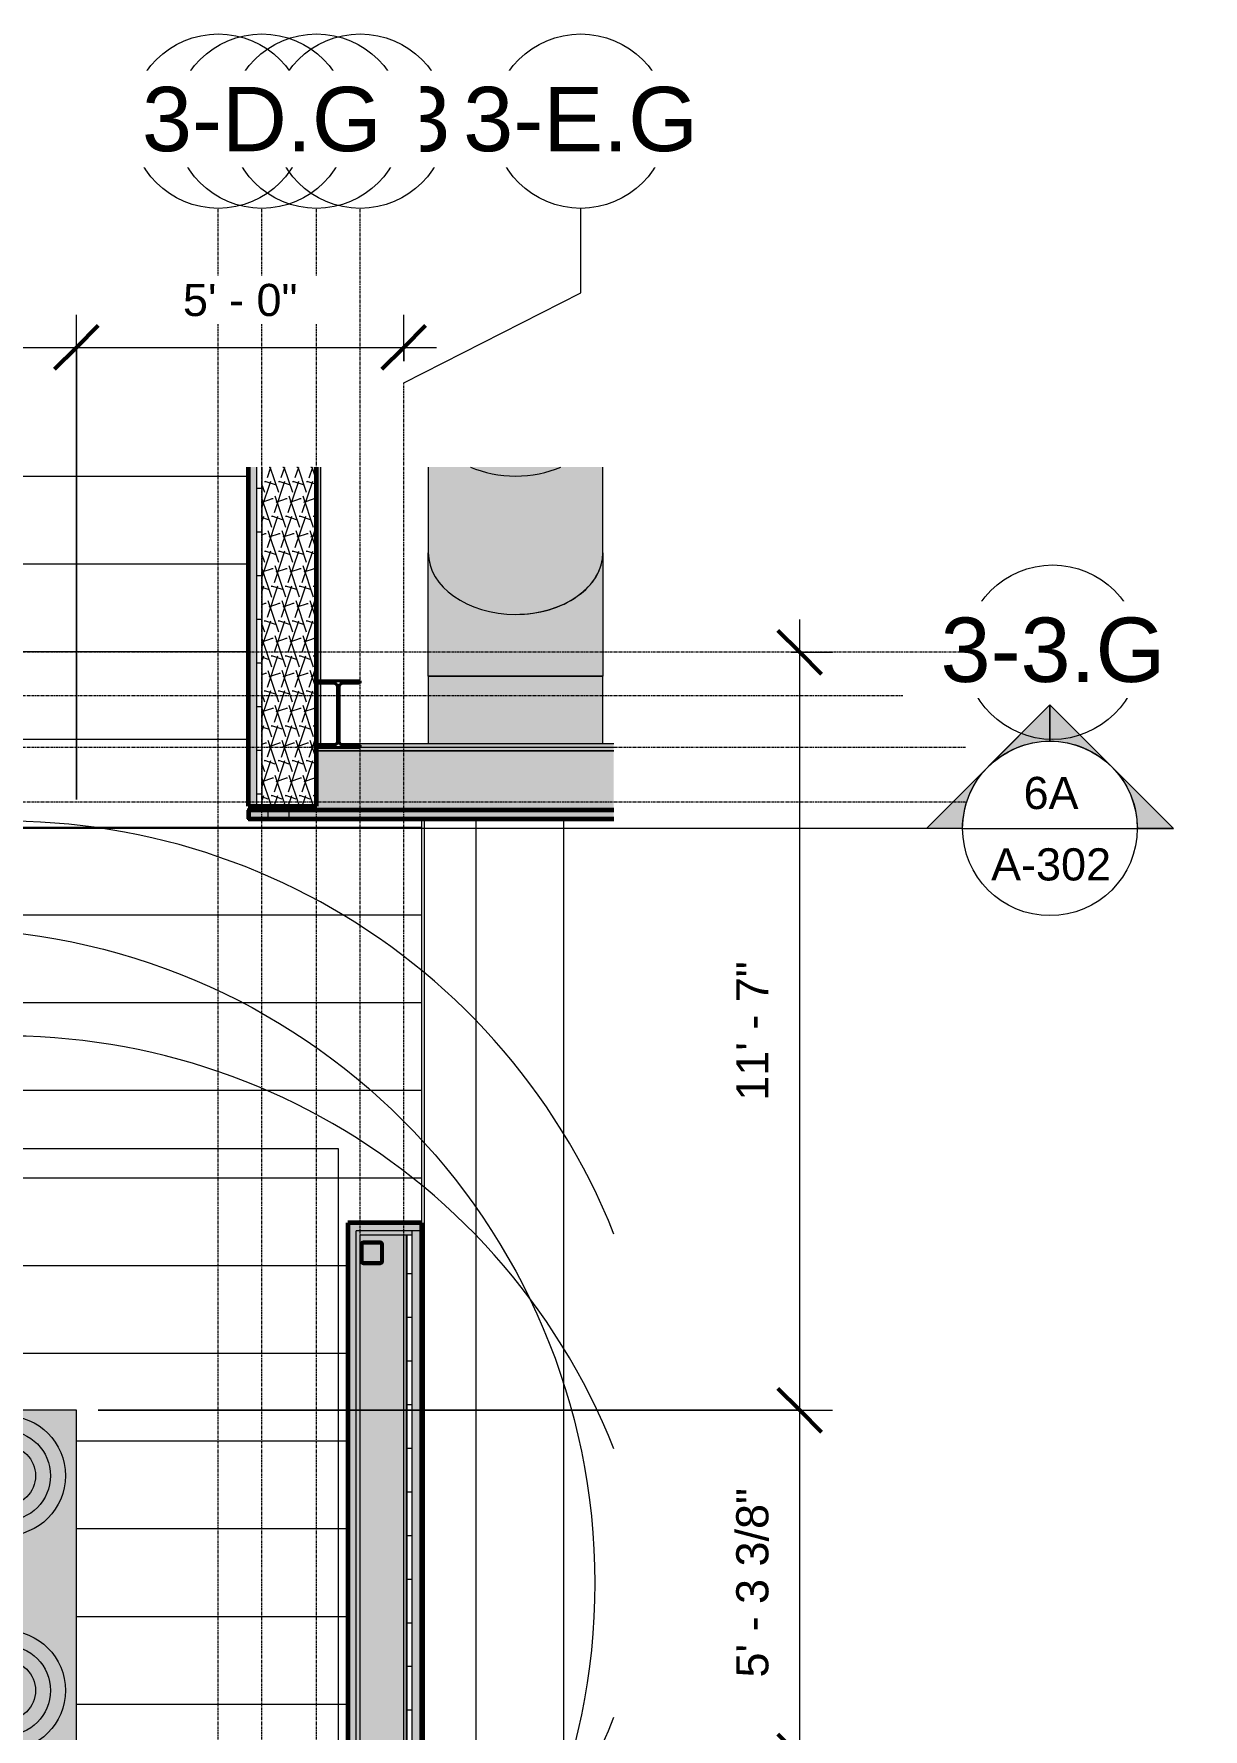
# Model space of a CAD drawing. Header units: inches. Extents: x 21290 to 29226, y -23522 to -20467.
# Drawn here: x 29011 to 29225.3, y -22539.5 to -22228.7 of the extents above; entities that cross this region are included whole.
import ezdxf

# ---------------------------------------------------------------- set-up
doc = ezdxf.new("R2010")
doc.units = ezdxf.units.IN
doc.header["$MEASUREMENT"] = 0
doc.linetypes.add('Grid Line 1_2_', pattern=[0.875, 0.5, -0.125, 0.125, -0.125])
for name, color, linetype, lineweight in [('A-ANNO-DIMS', 211, 'Continuous', 9), ('A-ANNO-DIMS-64', 211, 'Continuous', 9), ('A-GLAZ-CWMG', 51, 'Continuous', 9), ('A-ROOF', 132, 'Continuous', 9), ('A-ROOF-PATT', 132, 'Continuous', 9), ('A-WALL', 113, 'Continuous', 9), ('A-WALL-PATT', 111, 'Continuous', 25), ('G-ANNO-SYMB', 111, 'Continuous', 9), ('I-WALL', 2, 'Continuous', 9), ('M-EQPM', 50, 'Continuous', 9), ('M-HVAC-DUCT', 70, 'Continuous', 9), ('S-BEAM', 12, 'Continuous', 9), ('S-COLS', 52, 'Continuous', 9), ('S-GRID', 1, 'Continuous', 9), ('S-GRID-IDEN', 1, 'Continuous', 9)]:
    doc.layers.add(name, color=color, linetype=linetype, lineweight=lineweight)
doc.styles.add('Arial_2', font='arial.ttf', dxfattribs={"height": 11.802395})
doc.styles.add('Arial_3', font='arial.ttf', dxfattribs={"height": 5.901198})
doc.dimstyles.new('Linear_-_3_32__Arial', dxfattribs={"dimscale": 12, "dimtxt": 6, "dimasz": 0.666667, "dimexe": 0.5, "dimexo": 0.333333, "dimgap": 0.333333, "dimtad": 1, "dimdec": 4, "dimrnd": 0.0625, "dimzin": 1, "dimdsep": 46, "dimlunit": 4, "dimtxsty": 'Arial_3', "dimblk1": 'OBLIQUE', "dimblk2": 'OBLIQUE', "dimsah": 1, "dimcen": 0.09, "dimdle": 0.5, "dimazin": 0, "dimtfac": 1, "dimtdec": 4, "dimtix": 1, "dimtmove": 0, "dimatfit": 3, "dimfxl": 1, "dimtvp": 1, "dimtfill": 1, "dimfrac": 2, "dimtolj": 1, "dimtzin": 0, "dimarcsym": 2})
pattern_1 = [(0, (6309.099, -180.953), (0, 16.082), [])]
pattern_2 = [(45, (6271.426, 0), (-6.3356768, 6.3356768), []), (45, (6271.426, 9.6), (-6.3356768, 6.3356768), [])]
pattern_3 = [(161.57, (6271.746, 0.32), (-2.560496185, -0.000537386), [0, -18.214, 2.022, 0]), (18.43, (6271.106, 0.32), (-2.560496185, 0.000537386), [0, -18.214, 2.022, 0]), (108.43, (6271.746, 0.32), (1.27922091, -6.400876726), [6.07, -14.166]), (71.57, (6271.106, 0.32), (1.27922091, 6.400876726), [6.07, -14.166])]
pattern_4 = [(0, (6271.426, 0), (0, 8), []), (90, (6271.426, 0), (-8, 5e-16), [])]

# ---------------------------------------------------------------- blocks, each defined once
blk = doc.blocks.new('Rectangular Mullion - Profile_Polycarbonate_Lower-1125103-Roof Low - Callout 7')
at = {"layer": 'A-GLAZ-CWMG'}
for points in [[(22782.51, -22371.03), (22786.39, -22371.03), (22786.39, -22370.68), (22782.51, -22370.68), (22782.51, -22370.97)], [(22786.39, -22371.03), (22786.39, -22371.03), (22782.51, -22371.03)], [(22784.09, -22372.61), (22786.39, -22372.61), (22786.39, -22371.03), (22782.51, -22371.03), (22782.51, -22372.61)], [(22782.51, -22372.68), (22786.39, -22372.68), (22786.39, -22372.61), (22782.51, -22372.61)], [(22788.41, -22372.8), (22786.39, -22372.8), (22786.39, -22372.68), (22782.51, -22372.68), (22782.51, -22372.8), (22786.39, -22372.8)]]:
    blk.add_hatch(color=256, dxfattribs=at).paths.add_polyline_path(points, flags=0)
for p, q in [((22782.51, -22370.68), (22786.39, -22370.68)), ((22782.51, -22372.61), (22782.51, -22371.03)), ((22782.51, -22371.03), (22786.39, -22371.03)), ((22782.51, -22372.68), (22782.51, -22372.61)), ((22782.51, -22372.8), (22782.51, -22372.68)), ((22782.51, -22372.68), (22786.39, -22372.68)), ((22782.51, -22372.8), (22786.39, -22372.8))]:
    blk.add_line(p, q, dxfattribs=at)
blk = doc.blocks.new('Rectangular Mullion - Profile_Polycarbonate_Upper and left-1189832-Roof Low - Callout 7')
at = {"layer": 'A-GLAZ-CWMG'}
blk.add_hatch(color=256, dxfattribs=at).paths.add_polyline_path([(0, -0.98), (-2.83, -0.98), (-2.83, -0.86), (-2.77, -0.86), (-2.77, -0.92), (-0.06, -0.92), (-0.06, 1.08), (-3.56, 1.08), (-3.56, 0.85), (-3.37, 0.85), (-3.37, 0.79), (-3.62, 0.79), (-3.62, 1.14), (0, 1.14)], flags=0)
at = {"layer": 'A-GLAZ-CWMG', "lineweight": 30}
for p, q in [((-3.62, 1.14), (0, 1.14)), ((-3.62, 0.79), (-3.62, 1.14)), ((-3.37, 0.79), (-3.62, 0.79)), ((-0.06, 1.08), (-3.56, 1.08)), ((-3.56, 1.08), (-3.56, 0.85)), ((-3.56, 0.85), (-3.37, 0.85)), ((-3.37, 0.85), (-3.37, 0.79)), ((-0.06, -0.92), (-0.06, 1.08)), ((0, 1.14), (0, -0.98)), ((-2.83, -0.98), (-2.83, -0.86)), ((-2.83, -0.86), (-2.77, -0.86)), ((0, -0.98), (-2.83, -0.98)), ((-2.77, -0.86), (-2.77, -0.92)), ((-2.77, -0.92), (-0.06, -0.92))]:
    blk.add_line(p, q, dxfattribs=at)
blk = doc.blocks.new('Carrier_48TC_Standard_Efficiency_Gas_Heat_Electric_Cooling_Packaged_Rooftop_Unit_3_to_15_nominal_tons - 15 ton 48TC__16-873539-Roof Low - Callout 7')
at = {"layer": 'M-EQPM'}
for points in [[(-57.94, 31.69), (-57.94, -31.69), (57.94, -31.69), (57.94, 31.69), (-41.48, 31.69)], [(57.94, 27.31), (57.94, 15.44), (58.06, 15.44), (58.06, 27.31)], [(57.94, 10.32), (57.94, 9.31), (58.06, 9.31), (58.06, 10.32)], [(57.94, 6.69), (57.94, -25.06), (58.06, -25.06), (58.06, 6.69)]]:
    blk.add_hatch(color=256, dxfattribs=at).paths.add_polyline_path(points, flags=0)
for p, q in [((-105.94, -79.69), (-105.94, 67.69)), ((-105.94, 67.69), (93.94, 67.69)), ((93.94, 67.69), (93.94, -79.69)), ((57.94, 31.69), (-57.94, 31.69)), ((-57.94, 31.69), (-57.94, -31.69)), ((57.94, -31.69), (57.94, 31.69)), ((58.06, 27.31), (57.94, 27.31)), ((58.06, 27.31), (58.06, 15.44)), ((57.94, 15.44), (58.06, 15.44)), ((58.06, 10.34), (57.94, 10.34)), ((58.06, 10.32), (58.06, 10.34)), ((58.06, 10.34), (58.06, 9.29)), ((57.94, 9.29), (58.06, 9.29)), ((58.06, 6.69), (57.94, 6.69)), ((58.06, 9.29), (58.06, 9.31)), ((58.06, 6.69), (58.06, -25.06)), ((57.94, -25.06), (58.06, -25.06)), ((-57.94, -31.69), (57.94, -31.69)), ((93.94, -79.69), (-105.94, -79.69))]:
    blk.add_line(p, q, dxfattribs=at)
for centre, radius in [((-32.94, 0), 120), ((-32.94, 0), 120), ((-44.94, 19.69), 11), ((-44.94, 19.69), 8.25), ((-44.94, 19.69), 5.5), ((-44.94, 19.69), 2.75), ((-32.94, 0), 11), ((-32.94, 0), 8.25), ((-32.94, 0), 5.5), ((-32.94, 0), 2.75), ((-44.94, -19.69), 11), ((-44.94, -19.69), 8.25), ((-44.94, -19.69), 5.5), ((-44.94, -19.69), 2.75)]:
    blk.add_circle(centre, radius, dxfattribs=at)
for centre, start, end in [((-44.94, 19.69), 360, 158.3446), ((-44.94, -19.69), 360, 158.3446), ((-44.94, 19.69), 201.6554, 360), ((-44.94, -19.69), 201.6554, 360)]:
    blk.add_arc(centre, 120, start, end, dxfattribs=at)
blk = doc.blocks.new('Girt_Z - 10_D-1472864-Roof Low - Callout 7')
at = {"layer": 'S-BEAM'}
for points in [[(22845.88, -22360.13), (22845.88, -22359.55), (22791.39, -22359.55), (22791.39, -22360.13), (22831.51, -22360.13)], [(22845.88, -22360.2), (22845.88, -22360.13), (22791.39, -22360.13), (22791.39, -22360.2), (22831.51, -22360.2)]]:
    blk.add_hatch(color=256, dxfattribs=at).paths.add_polyline_path(points, flags=0)
for p, q in [((22845.88, -22360.13), (22791.39, -22360.13)), ((22845.88, -22360.2), (22791.39, -22360.2)), ((22845.88, -22359.55), (22799.39, -22359.55))]:
    blk.add_line(p, q, dxfattribs=at)
blk = doc.blocks.new('Round Elbow - 1_0 D-1571915-Roof Low - Callout 7')
at = {"layer": 'M-HVAC-DUCT'}
for points in [[(22827.89, -22309.74), (22827.89, -22308.09), (22819.63, -22308.09), (22819.89, -22308.23), (22822.42, -22309.06), (22825.11, -22309.57)], [(22827.89, -22309.74), (22830.67, -22309.57), (22833.36, -22309.06), (22835.89, -22308.23), (22836.16, -22308.09), (22827.89, -22308.09)]]:
    blk.add_hatch(color=256, dxfattribs=at).paths.add_polyline_path(points, flags=0)
for start_param, end_param in [(4.168553, 4.712389), (4.712389, 5.256225)]:
    blk.add_ellipse((22827.89, -22298.43), major_axis=(16, 0), ratio=0.707107, start_param=start_param, end_param=end_param, dxfattribs=at)
blk = doc.blocks.new('Round Elbow - 1_0 D-V22-Roof Low - Callout 7')
at = {"layer": 'M-HVAC-DUCT'}
for points in [[(22816.58, -22346.43), (22827.89, -22346.43), (22827.89, -22335.12), (22825.11, -22334.94), (22822.42, -22334.43), (22819.89, -22333.6), (22817.61, -22332.47), (22815.63, -22331.08), (22814.03, -22329.46), (22812.86, -22327.67), (22812.13, -22325.76), (22811.89, -22323.8), (22811.89, -22346.43), (22815.63, -22346.43)], [(22827.89, -22346.43), (22843.89, -22346.43), (22843.89, -22323.8), (22843.65, -22325.77), (22842.93, -22327.67), (22841.75, -22329.46), (22840.15, -22331.08), (22838.17, -22332.47), (22835.89, -22333.6), (22833.36, -22334.43), (22830.67, -22334.94), (22827.89, -22335.12), (22827.89, -22345.18)]]:
    blk.add_hatch(color=256, dxfattribs=at).paths.add_polyline_path(points, flags=0)
for p, q in [((22827.89, -22346.43), (22811.89, -22346.43)), ((22843.89, -22346.43), (22827.89, -22346.43))]:
    blk.add_line(p, q, dxfattribs=at)
at = {"layer": 'M-HVAC-DUCT', "flags": 128}
for points in [[(22811.89, -22346.43), (22811.89, -22345.15), (22811.89, -22343.87), (22811.89, -22342.6), (22811.89, -22341.33), (22811.89, -22340.07), (22811.89, -22338.82), (22811.89, -22337.59), (22811.89, -22336.36), (22811.89, -22335.16), (22811.89, -22333.97), (22811.89, -22332.8), (22811.89, -22331.65), (22811.89, -22330.53), (22811.89, -22329.43), (22811.89, -22328.36), (22811.89, -22327.32), (22811.89, -22326.31), (22811.89, -22325.33), (22811.89, -22324.38), (22811.89, -22323.8)], [(22843.89, -22323.8), (22843.89, -22324.73), (22843.89, -22325.68), (22843.89, -22326.67), (22843.89, -22327.7), (22843.89, -22328.75), (22843.89, -22329.83), (22843.89, -22330.94), (22843.89, -22332.07), (22843.89, -22333.22), (22843.89, -22334.4), (22843.89, -22335.6), (22843.89, -22336.81), (22843.89, -22338.04), (22843.89, -22339.28), (22843.89, -22340.53), (22843.89, -22341.79), (22843.89, -22343.06), (22843.89, -22344.34), (22843.89, -22345.62), (22843.89, -22346.43)]]:
    blk.add_lwpolyline(points, dxfattribs=at)
at = {"layer": 'M-HVAC-DUCT'}
for start_param, end_param in [(3.141593, 4.712389), (4.712389, 6.283185)]:
    blk.add_ellipse((22827.89, -22323.8), major_axis=(16, 0), ratio=0.707107, start_param=start_param, end_param=end_param, dxfattribs=at)
blk = doc.blocks.new('Grid - Grid Head - Circle-14747-Roof Low - Callout 7')
at = {"layer": 'S-GRID-IDEN'}
blk.add_circle((0, 0), 0.25, dxfattribs=at)
blk = doc.blocks.new('Section - Section Head - Filled-1526-Roof Low - Callout 7')
at = {"layer": 'G-ANNO-SYMB'}
h = blk.add_hatch(color=256, dxfattribs=at)
edge = h.paths.add_edge_path(flags=0)
edge.add_line((-0.4268, 0.1768), (-0.25, 0.3536))
edge.add_line((-0.25, 0.3536), (-0.25, 0.25))
edge.add_arc((-0.25, 0), 0.25, 90, 135)
h = blk.add_hatch(color=256, dxfattribs=at)
edge = h.paths.add_edge_path(flags=0)
edge.add_arc((-0.25, 0), 0.25, 45, 90)
edge.add_line((-0.25, 0.25), (-0.25, 0.3536))
edge.add_line((-0.25, 0.3536), (-0.0732, 0.1768))
h = blk.add_hatch(color=256, dxfattribs=at)
edge = h.paths.add_edge_path(flags=0)
edge.add_arc((-0.25, 0), 0.2503, 137.9216, 180)
edge.add_line((-0.5003, 0), (-0.6036, 0))
edge.add_line((-0.6036, 0), (-0.4358, 0.1678))
h = blk.add_hatch(color=256, dxfattribs=at)
edge = h.paths.add_edge_path(flags=0)
edge.add_line((-0.0642, 0.1678), (0.1036, 0))
edge.add_line((0.1036, 0), (0.0003, 0))
edge.add_arc((-0.25, 0), 0.2503, 0, 42.0784)
for p, q in [((-0.25, 0.3536), (-0.6036, 0)), ((-0.25, 0.3536), (-0.4268, 0.1768)), ((-0.25, 0.3536), (0.1036, 0)), ((-0.25, 0.25), (-0.25, 0.3536)), ((-0.0732, 0.1768), (-0.25, 0.3536)), ((-0.25, 0.3536), (-0.25, 0.25)), ((-0.4358, 0.1678), (-0.6036, 0)), ((0.1036, 0), (-0.0642, 0.1678)), ((-0.6036, 0), (-0.5003, 0)), ((0.0003, 0), (0.1036, 0)), ((-0.5, 0), (-0.6036, 0)), ((0, 0), (0.1036, 0))]:
    blk.add_line(p, q, dxfattribs=at)
for radius, start, end in [(0.25, 360, 180), (0.25, 90, 135), (0.25, 45, 90), (0.2503, 137.9216, 180), (0.2503, 0, 42.0784), (0.25, 180, 360)]:
    blk.add_arc((-0.25, 0), radius, start, end, dxfattribs=at)
blk = doc.blocks.new('DIMBLOCK22-Roof Low - Callout 7')
at = {"layer": 'A-ANNO-DIMS-64'}
for p, q in [((28902.82, -22385.05), (28902.82, -22280.17)), ((29018.82, -22369.05), (29018.82, -22280.17)), ((28902.82, -22286.17), (29018.82, -22286.17)), ((28902.82, -22286.17), (28902.82, -22385.05)), ((29018.82, -22286.17), (29018.82, -22369.05))]:
    blk.add_line(p, q, dxfattribs=at)
at = {"layer": 'A-ANNO-DIMS-64', "lineweight": 50}
for p, q in [((28902.82, -22286.17), (28906.82, -22282.17)), ((29018.82, -22286.17), (29022.82, -22282.17)), ((28902.82, -22286.17), (28898.82, -22290.17)), ((29018.82, -22286.17), (29014.82, -22290.17))]:
    blk.add_line(p, q, dxfattribs=at)
at = {"layer": 'A-ANNO-DIMS-64', "color": 0, "insert": (28950.34, -22274.51), "char_height": 5.901, "width": 25.1446, "attachment_point": 1, "line_spacing_factor": 0.938532, "style": 'Arial_3', "bg_fill": 3, "box_fill_scale": 1.25, "bg_fill_color": 0, "bg_fill_transparency": 0}
blk.add_mtext('9\' - 8"', dxfattribs=at)
blk = doc.blocks.new('_Oblique')
at = {"color": 0, "linetype": 'ByBlock', "lineweight": -2}
blk.add_line((-0.5, -0.5), (0.5, 0.5), dxfattribs=at)
blk = doc.blocks.new('DIMBLOCK23-Roof Low - Callout 7')
at = {"layer": 'A-ANNO-DIMS-64'}
for p, q in [((29018.82, -22369.05), (29018.82, -22280.17)), ((29078.82, -22288.68), (29078.82, -22280.17)), ((29018.82, -22286.17), (29084.82, -22286.17)), ((29018.82, -22286.17), (29018.82, -22369.05)), ((29078.82, -22286.17), (29078.82, -22288.68))]:
    blk.add_line(p, q, dxfattribs=at)
at = {"layer": 'A-ANNO-DIMS-64', "lineweight": 50}
for p, q in [((29018.82, -22286.17), (29022.82, -22282.17)), ((29078.82, -22286.17), (29082.82, -22282.17)), ((29018.82, -22286.17), (29014.82, -22290.17)), ((29078.82, -22286.17), (29074.82, -22290.17))]:
    blk.add_line(p, q, dxfattribs=at)
at = {"layer": 'A-ANNO-DIMS-64', "color": 0, "insert": (29038.34, -22274.51), "char_height": 5.901, "width": 25.1446, "attachment_point": 1, "line_spacing_factor": 0.938532, "style": 'Arial_3', "bg_fill": 3, "box_fill_scale": 1.25, "bg_fill_color": 0, "bg_fill_transparency": 0}
blk.add_mtext('5\' - 0"', dxfattribs=at)
blk = doc.blocks.new('DIMBLOCK34-Roof Low - Callout 7')
at = {"layer": 'A-ANNO-DIMS-64', "lineweight": 50}
for p, q in [((29151.41, -22481.05), (29147.41, -22477.05)), ((29151.41, -22481.05), (29155.41, -22485.05)), ((29151.41, -22544.43), (29147.41, -22540.43)), ((29151.41, -22544.43), (29155.41, -22548.43))]:
    blk.add_line(p, q, dxfattribs=at)
at = {"layer": 'A-ANNO-DIMS-64'}
for p, q in [((29022.82, -22481.05), (29157.41, -22481.05)), ((29151.41, -22481.05), (29022.82, -22481.05)), ((29151.41, -22544.43), (29151.41, -22481.05)), ((29022.82, -22544.43), (29157.41, -22544.43)), ((29151.41, -22544.43), (29022.82, -22544.43))]:
    blk.add_line(p, q, dxfattribs=at)
at = {"layer": 'A-ANNO-DIMS-64', "color": 0, "insert": (29139.75, -22530.05), "char_height": 5.9012, "width": 41.5385, "attachment_point": 1, "rotation": 90, "line_spacing_factor": 0.938532, "style": 'Arial_3', "bg_fill": 3, "box_fill_scale": 1.25, "bg_fill_color": 0, "bg_fill_transparency": 0}
blk.add_mtext('5\' - 3 3/8"', dxfattribs=at)
blk = doc.blocks.new('DIMBLOCK35-Roof Low - Callout 7')
at = {"layer": 'A-ANNO-DIMS-64'}
for p, q in [((29151.41, -22481.05), (29151.41, -22336.05)), ((29149.75, -22342.05), (29157.41, -22342.05)), ((29151.41, -22342.05), (29149.75, -22342.05)), ((29022.82, -22481.05), (29157.41, -22481.05)), ((29151.41, -22481.05), (29022.82, -22481.05))]:
    blk.add_line(p, q, dxfattribs=at)
at = {"layer": 'A-ANNO-DIMS-64', "lineweight": 50}
for p, q in [((29151.41, -22342.05), (29147.41, -22338.05)), ((29151.41, -22342.05), (29155.41, -22346.05)), ((29151.41, -22481.05), (29147.41, -22477.05)), ((29151.41, -22481.05), (29155.41, -22485.05))]:
    blk.add_line(p, q, dxfattribs=at)
at = {"layer": 'A-ANNO-DIMS-64', "color": 0, "insert": (29139.75, -22424.29), "char_height": 5.901, "width": 30.5723, "attachment_point": 1, "rotation": 90, "line_spacing_factor": 0.938532, "style": 'Arial_3', "bg_fill": 3, "box_fill_scale": 1.25, "bg_fill_color": 0, "bg_fill_transparency": 0}
blk.add_mtext('11\' - 7"', dxfattribs=at)

msp = doc.modelspace()

# ---------------------------------------------------------------- hatches: boundary and pattern name
at = {"layer": 'A-ROOF-PATT'}
h = msp.add_hatch(dxfattribs=at)
h.set_pattern_fill('FP_25', color=256, style=0, pattern_type=2)
h.set_pattern_definition(pattern_1)
h.paths.add_polyline_path([(28242.3164, -22808.30281), (28329.3164, -22808.30281), (28329.3164, -22786.55281), (28329.7539, -22786.55281), (28329.7539, -22338.74031), (28971.1914, -22338.74031), (28971.1914, -22341.55281), (28963.17124, -22341.57793), (28963.18835, -22342.19874), (28963.03057, -22342.19874), (28963.03057, -22348.90797), (28963.18831, -22348.90797), (28963.1696, -22349.55281), (28828.45228, -22349.55281), (28828.5664, -22350.05281), (28828.34463, -22350.95031), (28827.81338, -22351.61647), (28827.01144, -22352.00267), (28826.12136, -22352.00267), (28825.31213, -22351.60733), (28824.76446, -22350.92058), (28824.5664, -22350.05281), (28824.68052, -22349.55281), (28587.20232, -22349.55299), (28587.3164, -22350.05281), (28587.09463, -22350.95031), (28586.56338, -22351.61647), (28585.76144, -22352.00267), (28584.87136, -22352.00267), (28584.06213, -22351.60733), (28583.51446, -22350.92058), (28583.3164, -22350.05281), (28583.43052, -22349.55281), (28342.99728, -22349.55281), (28343.1114, -22350.05281), (28342.88963, -22350.95031), (28342.35838, -22351.61647), (28341.55644, -22352.00267), (28340.66636, -22352.00267), (28339.85713, -22351.60733), (28339.30946, -22350.92058), (28339.1114, -22350.05281), (28339.3164, -22349.15531), (28339.3164, -22341.55281), (28332.5664, -22341.57793), (28332.59152, -22352.55281), (28340.5664, -22352.55281), (28340.5664, -22541.12942), (28340.62136, -22541.10295), (28341.51144, -22541.10295), (28342.32068, -22541.49829), (28342.86834, -22542.18504), (28343.0664, -22543.05281), (28342.84463, -22543.95031), (28342.31338, -22544.61647), (28341.51144, -22545.00267), (28340.5664, -22545.02179), (28340.5664, -22785.05281), (29068.5664, -22785.05281), (29068.5664, -22446.67781), (29082.1289, -22446.67781), (29082.1289, -22372.80381), (29053.9374, -22372.80381), (29053.9374, -22372.60634), (29050.3779, -22372.60634), (29050.3779, -22372.74131), (29053.0869, -22372.74131), (29053.0869, -22372.67881), (29053.1494, -22372.67881), (29053.1494, -22372.80381), (29050.3154, -22372.80381), (29050.3154, -22370.67781), (29057.8154, -22370.67781), (29057.8154, -22370.55281), (29051.3779, -22370.55281), (29051.3779, -22370.30281), (29050.3154, -22370.30281), (29050.3154, -22308.09454), (28266.3164, -22308.09454), (28266.3164, -22519.05281), (28242.3164, -22519.05281), (28242.3164, -22802.58854)], flags=0)
h.paths.add_polyline_path([(28767.81252, -22733.30281), (28723.9414, -22733.30281), (28723.9414, -22669.92781), (28839.8164, -22669.92781), (28839.8164, -22674.30281), (28839.9414, -22674.30281), (28839.9414, -22686.17781), (28839.8164, -22686.17781), (28839.8164, -22691.29721), (28839.9414, -22691.29721), (28839.9414, -22692.30841), (28839.8164, -22692.30841), (28839.8164, -22694.92781), (28839.9414, -22694.92781), (28839.9414, -22726.67781), (28839.8164, -22726.67781), (28839.8164, -22733.30281), (28767.88204, -22733.30281)], flags=0)
h.paths.add_polyline_path([(28682.9414, -22579.05281), (28682.9414, -22519.55281), (28771.0664, -22519.55281), (28771.0664, -22524.55281), (28771.1914, -22524.55281), (28771.1914, -22537.17781), (28771.0664, -22537.17781), (28771.0664, -22541.17221), (28771.1914, -22541.17221), (28771.1914, -22542.18341), (28771.0664, -22542.18341), (28771.0664, -22544.42781), (28771.1914, -22544.42781), (28771.1914, -22572.80281), (28771.0664, -22572.80281), (28771.0664, -22579.05281), (28686.26949, -22579.05281)], flags=0)
h.paths.add_polyline_path([(28341.0664, -22544.84781), (28341.9639, -22544.60733), (28342.62888, -22543.92058), (28342.8614, -22543.05281), (28342.62092, -22542.15531), (28341.92976, -22541.48915), (28341.0664, -22541.25781), (28340.5664, -22541.39178), (28340.5664, -22544.71384), (28340.62136, -22544.72856)], flags=0)
h.paths.add_polyline_path([(28975.0039, -22544.42781), (28902.9414, -22544.42781), (28902.9414, -22540.05281), (28902.8164, -22540.05281), (28902.8164, -22528.17781), (28902.9414, -22528.17781), (28902.9414, -22523.05841), (28902.8164, -22523.05841), (28902.8164, -22522.04721), (28902.9414, -22522.04721), (28902.9414, -22519.42781), (28902.8164, -22519.42781), (28902.8164, -22487.67781), (28902.9414, -22487.67781), (28902.9414, -22481.05281), (29018.8164, -22481.05281), (29018.8164, -22544.42781), (28975.18512, -22544.42781)], flags=0)
h.paths.add_polyline_path([(28626.50916, -22448.55281), (28600.1289, -22448.55281), (28600.1289, -22389.05281), (28688.2539, -22389.05281), (28688.2539, -22394.05281), (28688.3789, -22394.05281), (28688.3789, -22406.67781), (28688.2539, -22406.67781), (28688.2539, -22410.67221), (28688.3789, -22410.67221), (28688.3789, -22411.68341), (28688.2539, -22411.68341), (28688.2539, -22413.92781), (28688.3789, -22413.92781), (28688.3789, -22442.30281), (28688.2539, -22442.30281), (28688.2539, -22448.55281), (28628.79816, -22448.55281)], flags=0)
h.paths.add_polyline_path([(28853.06252, -22433.05281), (28828.4414, -22433.05281), (28828.4414, -22389.05281), (28902.8164, -22389.05281), (28902.8164, -22391.30281), (28902.9414, -22391.30281), (28902.9414, -22401.80281), (28902.8164, -22401.80281), (28902.8164, -22405.79721), (28902.9414, -22405.79721), (28902.9414, -22406.80841), (28902.8164, -22406.80841), (28902.8164, -22409.67781), (28902.9414, -22409.67781), (28902.9414, -22426.42781), (28902.8164, -22426.42781), (28902.8164, -22433.05281), (28853.13204, -22433.05281)], flags=0)
h.paths.add_polyline_path([(29050.66913, -22371.03154), (29053.6874, -22371.03154), (29053.6874, -22370.96931), (29053.8749, -22370.96931), (29053.8749, -22370.74031), (29050.3779, -22370.74197), (29050.3779, -22371.03154)], flags=0)
h.paths.add_polyline_path([(28965.24636, -22352.00267), (28964.43713, -22351.60733), (28963.88946, -22350.92058), (28963.6914, -22350.05281), (28963.91318, -22349.15531), (28964.44442, -22348.48915), (28965.24636, -22348.10295), (28966.13644, -22348.10295), (28966.94568, -22348.49829), (28967.49334, -22349.18504), (28967.6914, -22350.05281), (28967.46963, -22350.95031), (28966.93838, -22351.61647), (28966.13644, -22352.00267), (28965.6914, -22352.00267)], flags=0)
h.paths.add_polyline_path([(28585.3164, -22351.84781), (28586.2139, -22351.60733), (28586.87888, -22350.92058), (28587.1114, -22350.05281), (28586.97743, -22349.55281), (28583.65538, -22349.55281), (28583.5214, -22350.05281), (28583.76189, -22350.95031), (28584.4189, -22351.60733), (28584.87136, -22351.72856)], flags=0)
h.paths.add_polyline_path([(28965.6914, -22351.84781), (28966.5889, -22351.60733), (28967.25388, -22350.92058), (28967.4864, -22350.05281), (28967.24592, -22349.15531), (28966.55476, -22348.48915), (28965.6914, -22348.25781), (28964.7939, -22348.49829), (28964.12892, -22349.18504), (28963.8964, -22350.05281), (28964.13689, -22350.95031), (28964.7939, -22351.60733), (28965.24636, -22351.72856)], flags=0)
h.paths.add_polyline_path([(28826.5664, -22351.84781), (28827.4639, -22351.60733), (28828.12888, -22350.92058), (28828.3614, -22350.05281), (28828.22743, -22349.55281), (28824.90538, -22349.55281), (28824.7714, -22350.05281), (28825.01189, -22350.95031), (28825.6689, -22351.60733), (28826.12136, -22351.72856)], flags=0)
h.paths.add_polyline_path([(28341.1114, -22351.84781), (28342.0089, -22351.60733), (28342.67388, -22350.92058), (28342.9064, -22350.05281), (28342.77243, -22349.55281), (28339.45038, -22349.55281), (28339.3164, -22350.05281), (28339.55689, -22350.95031), (28340.2139, -22351.60733), (28340.66636, -22351.72856)], flags=0)
h.paths.add_polyline_path([(28963.02689, -22341.66219), (28963.03366, -22341.64656), (28963.02707, -22341.64656)], flags=0)
h = msp.add_hatch(dxfattribs=at)
h.set_pattern_fill('FP_24', color=256, style=0, pattern_type=2)
h.set_pattern_definition([(90, (6271.725, -40.069), (-16.082, 1e-15), [])])
h.paths.add_polyline_path([(29049.5664, -22861.61531), (29117.30449, -22861.61531), (29117.30449, -22372.80381), (29082.5664, -22372.80381), (29082.5664, -22798.61531), (29049.5664, -22798.61531), (29049.5664, -22802.58854)], flags=0)
h = msp.add_hatch(dxfattribs=at)
h.set_pattern_fill('FP_25', color=256, style=0, pattern_type=2)
h.set_pattern_definition(pattern_1)
h.paths.add_polyline_path([(29053.8749, -22372.60634), (29053.9374, -22372.60634), (29053.9374, -22371.03181), (29050.3779, -22371.03154), (29050.3779, -22372.60634), (29053.6874, -22372.60634)], flags=0)
at = {"layer": 'A-WALL', "lineweight": 5}
for points in [[(29051.8154, -22370.30281), (29051.8154, -22308.09454), (29050.3154, -22308.09454), (29050.3154, -22370.30281)], [(29059.83316, -22372.60634), (29117.30449, -22372.60634), (29117.30449, -22371.03154), (29057.8154, -22371.03154), (29057.8154, -22372.60634)], [(29070.8164, -22786.55281), (29070.8164, -22448.92781), (29080.3164, -22448.92781), (29080.3164, -22448.17781), (29070.0664, -22448.17781), (29070.0664, -22786.55281)], [(29080.3164, -22796.80281), (29081.8164, -22796.80281), (29081.8164, -22448.17781), (29080.3164, -22448.17781), (29080.3164, -22795.80281)], [(29081.8164, -22798.30281), (29082.1289, -22798.30281), (29082.1289, -22446.67781), (29081.8164, -22446.67781), (29081.8164, -22796.80281)], [(29078.8164, -22795.30281), (29079.3164, -22795.30281), (29079.3164, -22448.92781), (29078.8164, -22448.92781), (29078.8164, -22793.75829)]]:
    msp.add_hatch(color=256, dxfattribs=at).paths.add_polyline_path(points, flags=0)
h = msp.add_hatch(color=256, dxfattribs=at)
h.paths.add_polyline_path([(29117.30449, -22372.80281), (29117.30449, -22372.60634), (29057.8154, -22372.60634), (29057.8154, -22372.80281), (29088.56883, -22372.80281)], flags=0)
h.paths.add_polyline_path([(29088.56883, -22371.03154), (29117.30449, -22371.03154), (29117.30449, -22360.19771), (29062.8164, -22360.19771), (29062.8164, -22359.11922), (29065.98046, -22359.11922), (29066.46936, -22358.91671), (29066.51654, -22358.80281), (29062.8154, -22358.80281), (29062.8154, -22370.30281), (29057.8154, -22370.30281), (29057.8154, -22371.03154), (29062.8154, -22371.03154)], flags=0)
h.paths.add_polyline_path([(29117.30449, -22359.55287), (29117.30449, -22358.80281), (29067.11626, -22358.80281), (29067.16344, -22358.91671), (29067.65234, -22359.11922), (29070.8164, -22359.11922), (29070.8164, -22359.55287), (29102.93666, -22359.55287)], flags=0)
at = {"layer": 'A-WALL', "lineweight": 18}
msp.add_hatch(color=256, dxfattribs=at).paths.add_polyline_path([(29070.0664, -22785.05281), (29070.0664, -22448.17781), (29081.8164, -22448.17781), (29081.8164, -22446.67781), (29068.5664, -22446.67781), (29068.5664, -22785.05281)], flags=0)
at = {"layer": 'A-WALL-PATT', "lineweight": 9}
h = msp.add_hatch(dxfattribs=at)
h.set_pattern_fill('FP_28', color=256, style=0, pattern_type=2)
h.set_pattern_definition(pattern_4)
h.paths.add_polyline_path([(29052.8154, -22370.30281), (29052.8154, -22308.09454), (29051.8154, -22308.09454), (29051.8154, -22370.30281)], flags=0)
h = msp.add_hatch(dxfattribs=at)
h.set_pattern_fill('FP_27', color=256, style=0, pattern_type=2)
h.set_pattern_definition(pattern_3)
h.paths.add_polyline_path([(29052.8154, -22370.30281), (29062.8154, -22370.30281), (29062.8154, -22308.09454), (29052.8154, -22308.09454)], flags=0)
at = {"layer": 'A-WALL-PATT', "lineweight": 9, "transparency": 33554649}
msp.add_hatch(color=256, dxfattribs=at).paths.add_polyline_path([(29117.30449, -22372.60634), (29117.30449, -22371.03154), (29050.3779, -22371.03154), (29050.3779, -22372.60634), (29088.56883, -22372.60634)], flags=0)
at = {"layer": 'A-WALL-PATT', "lineweight": 9}
h = msp.add_hatch(dxfattribs=at)
h.set_pattern_fill('FP_27', color=256, style=0, pattern_type=2)
h.set_pattern_definition(pattern_3)
h.paths.add_polyline_path([(29074.20099, -22787.30281), (29078.8164, -22787.30281), (29078.8164, -22448.92781), (29070.8164, -22448.92781), (29070.8164, -22787.30281)], flags=0)
h = msp.add_hatch(dxfattribs=at)
h.set_pattern_fill('FP_28', color=256, style=0, pattern_type=2)
h.set_pattern_definition(pattern_4)
h.paths.add_polyline_path([(29079.3164, -22795.80281), (29080.3164, -22795.80281), (29080.3164, -22448.92781), (29079.3164, -22448.92781), (29079.3164, -22795.30281)], flags=0)
at = {"layer": 'I-WALL', "lineweight": 5}
msp.add_hatch(color=256, dxfattribs=at).paths.add_polyline_path([(29063.5654, -22358.80281), (29063.5654, -22347.7364), (29062.8164, -22347.7364), (29062.8164, -22347.30281), (29063.5654, -22347.30281), (29063.5654, -22308.09454), (29062.8154, -22308.09454), (29062.8164, -22358.80281)], flags=0)
at = {"layer": 'M-HVAC-DUCT', "lineweight": 5}
for points in [[(29099.3164, -22335.1166), (29099.3164, -22309.74144), (29096.53803, -22309.56956), (29093.84408, -22309.05914), (29091.3164, -22308.22569), (29091.05151, -22308.09454), (29083.3164, -22308.09454), (29083.3164, -22323.80289), (29083.55948, -22325.76749), (29084.28132, -22327.6724), (29085.46, -22329.45974), (29087.05969, -22331.0752), (29089.0318, -22332.46969), (29091.3164, -22333.60085), (29093.84408, -22334.4343), (29096.53803, -22334.94472), (29097.02083, -22334.97458)], [(29099.3164, -22335.1166), (29102.09477, -22334.94472), (29104.78872, -22334.4343), (29107.3164, -22333.60085), (29109.601, -22332.46969), (29111.57311, -22331.0752), (29113.17281, -22329.45974), (29114.35148, -22327.6724), (29115.07487, -22325.75504), (29115.3164, -22323.80289), (29115.3164, -22308.09454), (29107.5813, -22308.09454), (29107.3164, -22308.22569), (29104.78872, -22309.05914), (29102.09477, -22309.56956), (29099.3164, -22309.74144), (29099.3164, -22334.94472)], [(29096.82235, -22358.80281), (29099.3164, -22358.80281), (29099.3164, -22346.43031), (29083.3164, -22346.43031), (29083.34128, -22358.80281), (29096.53803, -22358.80281)], [(29115.07333, -22358.80281), (29115.3164, -22358.80281), (29115.3164, -22346.43031), (29099.3164, -22346.43031), (29099.3164, -22358.80281), (29114.42535, -22358.80281)]]:
    msp.add_hatch(color=256, dxfattribs=at).paths.add_polyline_path(points, flags=0)
at = {"layer": 'S-COLS'}
h = msp.add_hatch(dxfattribs=at)
h.set_pattern_fill('FP_26', color=256, style=0, pattern_type=2)
h.set_pattern_definition(pattern_2)
h.paths.add_polyline_path([(29070.8164, -22359.55281), (29070.8164, -22359.11922), (29067.65234, -22359.11922), (29067.16344, -22358.91671), (29066.96093, -22358.42781), (29066.96093, -22348.42781), (29067.16344, -22347.93891), (29067.65234, -22347.7364), (29070.8164, -22347.7364), (29070.8164, -22347.30281), (29062.8164, -22347.30281), (29062.8164, -22347.7364), (29065.98046, -22347.7364), (29066.46936, -22347.93891), (29066.67187, -22348.42781), (29066.67187, -22358.42781), (29066.46936, -22358.91671), (29065.98046, -22359.11922), (29062.8164, -22359.11922), (29062.8164, -22359.55281)], flags=0)
h = msp.add_hatch(dxfattribs=at)
h.set_pattern_fill('FP_26', color=256, style=0, pattern_type=2)
h.set_pattern_definition(pattern_2)
h.paths.add_polyline_path([(29074.4754, -22454.17781), (29074.80491, -22454.04132), (29074.9414, -22453.71181), (29074.9414, -22450.64381), (29074.80491, -22450.3143), (29074.4754, -22450.17781), (29071.4074, -22450.17781), (29071.07789, -22450.3143), (29070.9414, -22450.64381), (29070.9414, -22453.71181), (29071.07789, -22454.04132), (29071.4074, -22454.17781), (29074.20099, -22454.17781)], flags=0)
h.paths.add_polyline_path([(29074.20099, -22453.94481), (29071.4074, -22453.94481), (29071.24265, -22453.87657), (29071.1744, -22453.71181), (29071.1744, -22450.64381), (29071.24265, -22450.47905), (29071.4074, -22450.41081), (29074.4754, -22450.41081), (29074.64016, -22450.47905), (29074.7084, -22450.64381), (29074.7084, -22453.71181), (29074.64016, -22453.87657), (29074.4754, -22453.94481)], flags=0)

# ---------------------------------------------------------------- linework, layer by layer
at = {"layer": 'A-ROOF', "lineweight": 18}
for p, q in [((29051.3779, -22370.30281), (29051.3779, -22370.55281)), ((29057.8154, -22370.55281), (29051.3779, -22370.55281)), ((29082.1289, -22446.67781), (29082.1289, -22372.80381)), ((29082.5664, -22372.80381), (29082.5664, -22798.61531))]:
    msp.add_line(p, q, dxfattribs=at)
at = {"layer": 'A-WALL', "lineweight": 60}
for p, q in [((29050.3154, -22308.09454), (29050.3154, -22370.30281)), ((29062.8154, -22370.30281), (29062.8154, -22308.09454)), ((29050.3154, -22370.30281), (29062.8154, -22370.30281)), ((29117.30449, -22371.03154), (29050.3779, -22371.03154)), ((29050.3779, -22371.03154), (29050.3779, -22372.60634)), ((29050.3779, -22372.60634), (29117.30449, -22372.60634)), ((29068.5664, -22446.67781), (29068.5664, -22785.05281)), ((29082.1289, -22446.67781), (29068.5664, -22446.67781)), ((29082.1289, -22798.61531), (29082.1289, -22446.67781))]:
    msp.add_line(p, q, dxfattribs=at)
at = {"layer": 'A-WALL', "lineweight": 18}
for p, q in [((29051.8154, -22308.09454), (29051.8154, -22370.30281)), ((29052.8154, -22308.09454), (29052.8154, -22370.30281)), ((29062.8154, -22358.80281), (29066.51654, -22358.80281)), ((29067.11626, -22358.80281), (29117.30449, -22358.80281)), ((29057.8154, -22372.80281), (29057.8154, -22370.30281)), ((29117.30449, -22372.80281), (29057.8154, -22372.80281)), ((29070.0664, -22786.55281), (29070.0664, -22448.17781)), ((29081.8164, -22448.17781), (29070.0664, -22448.17781)), ((29080.3164, -22448.17781), (29080.3164, -22796.80281)), ((29081.8164, -22798.30281), (29081.8164, -22446.67781)), ((29070.8164, -22787.30281), (29070.8164, -22448.92781)), ((29080.3164, -22448.92781), (29070.8164, -22448.92781)), ((29078.8164, -22795.30281), (29078.8164, -22448.92781)), ((29079.3164, -22795.80281), (29079.3164, -22448.92781))]:
    msp.add_line(p, q, dxfattribs=at)
at = {"layer": 'G-ANNO-SYMB'}
for q in [(28211.88521, -22374.35697), (29213.25936, -22374.35697)]:
    msp.add_line((29181.25936, -22374.35697), q, dxfattribs=at)
at = {"layer": 'I-WALL', "lineweight": 18}
for p, q in [((29063.5654, -22308.09454), (29063.5654, -22347.30281)), ((29063.5654, -22347.7364), (29063.5654, -22358.80281))]:
    msp.add_line(p, q, dxfattribs=at)
at = {"layer": 'M-HVAC-DUCT'}
for p, q in [((29083.3164, -22308.09454), (29083.3164, -22323.80289)), ((29115.3164, -22323.80289), (29115.3164, -22308.09454)), ((29083.3164, -22346.43031), (29083.3164, -22358.80281)), ((29083.3164, -22346.43031), (29115.3164, -22346.43031)), ((29115.3164, -22358.80281), (29115.3164, -22346.43031))]:
    msp.add_line(p, q, dxfattribs=at)
for centre, start_param, end_param in [((29099.3164, -22298.42773), 4.168553294, 4.71238898), ((29099.3164, -22298.42773), 4.71238898, 5.256224667), ((29099.3164, -22323.80289), 3.141592654, 4.71238898), ((29099.3164, -22323.80289), 4.71238898, 6.283185307)]:
    msp.add_ellipse(centre, major_axis=(16, 0), ratio=0.707106781, start_param=start_param, end_param=end_param, dxfattribs=at)
at = {"layer": 'S-COLS', "lineweight": 40}
for p, q in [((29070.8164, -22347.30281), (29062.8164, -22347.30281)), ((29062.8164, -22347.30281), (29062.8164, -22347.7364)), ((29062.8164, -22347.7364), (29065.98046, -22347.7364)), ((29066.67187, -22348.42781), (29066.67187, -22358.42781)), ((29066.96093, -22358.42781), (29066.96093, -22348.42781)), ((29067.65234, -22347.7364), (29070.8164, -22347.7364)), ((29070.8164, -22347.7364), (29070.8164, -22347.30281)), ((29065.98046, -22359.11922), (29062.8164, -22359.11922)), ((29062.8164, -22359.11922), (29062.8164, -22359.55281)), ((29062.8164, -22359.55281), (29070.8164, -22359.55281)), ((29070.8164, -22359.11922), (29067.65234, -22359.11922)), ((29070.8164, -22359.55281), (29070.8164, -22359.11922)), ((29070.9414, -22450.64381), (29070.9414, -22453.71181)), ((29071.1744, -22453.71181), (29071.1744, -22450.64381)), ((29074.4754, -22450.17781), (29071.4074, -22450.17781)), ((29071.4074, -22450.41081), (29074.4754, -22450.41081)), ((29074.7084, -22450.64381), (29074.7084, -22453.71181)), ((29074.9414, -22453.71181), (29074.9414, -22450.64381)), ((29074.4754, -22453.94481), (29071.4074, -22453.94481)), ((29071.4074, -22454.17781), (29074.4754, -22454.17781))]:
    msp.add_line(p, q, dxfattribs=at)
for centre, radius, start, end in [((29065.98046, -22348.42781), 0.69141, 0, 90), ((29067.65234, -22348.42781), 0.69141, 90, 180), ((29065.98046, -22358.42781), 0.69141, 270, 0), ((29067.65234, -22358.42781), 0.69141, 180, 270), ((29071.4074, -22450.64381), 0.466, 90, 180), ((29071.4074, -22450.64381), 0.233, 90, 180), ((29074.4754, -22450.64381), 0.466, 0, 90), ((29074.4754, -22450.64381), 0.233, 0, 90), ((29071.4074, -22453.71181), 0.466, 180, 270), ((29071.4074, -22453.71181), 0.233, 180, 270), ((29074.4754, -22453.71181), 0.466, 270, 0), ((29074.4754, -22453.71181), 0.233, 270, 0)]:
    msp.add_arc(centre, radius, start, end, dxfattribs=at)
at = {"layer": 'S-GRID', "linetype": 'Grid Line 1_2_'}
for p, q in [((29044.8164, -22878.21662), (29044.8164, -22260.67577)), ((29052.8164, -22878.21662), (29052.8164, -22260.67577)), ((29052.8164, -22878.21662), (29052.8164, -22260.67577)), ((29062.8164, -22878.21662), (29062.8164, -22260.67577)), ((29070.8164, -22878.21662), (29070.8164, -22260.67577)), ((29070.8164, -22878.21662), (29070.8164, -22260.67577)), ((29078.8164, -22878.21662), (29078.8164, -22292.67577)), ((29181.75936, -22350.05281), (28165.31441, -22350.05281)), ((29181.75936, -22359.55281), (28133.31441, -22359.55281)), ((29181.75936, -22359.55281), (28133.31441, -22359.55281)), ((29181.75936, -22369.55281), (28165.31441, -22369.55281))]:
    msp.add_line(p, q, dxfattribs=at)
at = {"layer": 'S-GRID'}
for p, q in [((29111.24439, -22276.12817), (29111.24439, -22260.67577)), ((29078.8164, -22292.67577), (29111.24439, -22276.12817))]:
    msp.add_line(p, q, dxfattribs=at)

# ---------------------------------------------------------------- block references
at = {"layer": 'A-GLAZ-CWMG', "extrusion": (0, 0, -1)}
msp.add_blockref('Rectangular Mullion - Profile_Polycarbonate_Upper and left-1189832-Roof Low - Callout 7', (-29050.3154, -22371.81894), dxfattribs=at)
at = {"layer": 'A-GLAZ-CWMG'}
msp.add_blockref('Rectangular Mullion - Profile_Polycarbonate_Lower-1125103-Roof Low - Callout 7', (6271.42618, 0), dxfattribs=at)
at = {"layer": 'M-EQPM', "rotation": 180}
msp.add_blockref('Carrier_48TC_Standard_Efficiency_Gas_Heat_Electric_Cooling_Packaged_Rooftop_Unit_3_to_15_nominal_tons - 15 ton 48TC__16-873539-Roof Low - Callout 7', (28960.8789, -22512.74031), dxfattribs=at)
at = {"layer": 'M-HVAC-DUCT'}
for name in ['Round Elbow - 1_0 D-1571915-Roof Low - Callout 7', 'Round Elbow - 1_0 D-V22-Roof Low - Callout 7']:
    msp.add_blockref(name, (6271.42618, 0), dxfattribs=at)
at = {"layer": 'S-BEAM'}
msp.add_blockref('Girt_Z - 10_D-1472864-Roof Low - Callout 7', (6271.42618, 0), dxfattribs=at)
at = {"layer": 'S-GRID-IDEN', "xscale": 63.99999999999997, "yscale": 63.99999999999997, "zscale": 63.99999999999997}
msp.add_blockref('Grid - Grid Head - Circle-14747-Roof Low - Callout 7', (29111.24439, -22244.67577), dxfattribs=at)
at = {"layer": 'S-GRID-IDEN', "xscale": 63.99999999999997, "yscale": 63.99999999999997, "zscale": 63.99999999999997, "rotation": 89.99999999999972}
msp.add_blockref('Grid - Grid Head - Circle-14747-Roof Low - Callout 7', (29197.75936, -22342.05281), dxfattribs=at)

# ---------------------------------------------------------------- texts
at = {"layer": 'G-ANNO-SYMB', "char_height": 5.901198, "attachment_point": 2, "line_spacing_factor": 0.938532, "style": 'Arial_3'}
for s, insert, width in [('6A', (29197.46427, -22364.91089), 12.024), ('A-302', (29197.46427, -22378.00171), 26.208)]:
    msp.add_mtext(s, dxfattribs=dict(at, insert=insert, width=width))

# ---------------------------------------------------------------- next in the draw order: texts
at = {"layer": 'S-GRID-IDEN', "char_height": 11.802395, "attachment_point": 2, "line_spacing_factor": 0.938532, "style": 'Arial_2', "bg_fill": 3, "box_fill_scale": 1.25, "bg_fill_color": 0, "bg_fill_transparency": 0}
for s, insert, width in [('3-E.G', (29111.24132, -22238.38452), 51.264), ('3-3.G', (29197.82436, -22335.69964), 49.104)]:
    msp.add_mtext(s, dxfattribs=dict(at, insert=insert, width=width))

# ---------------------------------------------------------------- next in the draw order: dimensions: what is measured, and where the dimension line sits
at = {"layer": 'A-ANNO-DIMS'}
dim = msp.add_linear_dim(base=(29151.40809, -22481.05281), p1=(29018.8164, -22544.42781), p2=(29018.8164, -22481.05281), angle=90, dimstyle='Linear_-_3_32__Arial', override={"dimpost": '<>', "dimfxl": 63.375}, dxfattribs=at)
dim.commit()
dim.dimension.update_dxf_attribs({"geometry": 'DIMBLOCK34-Roof Low - Callout 7', "text_midpoint": (29144.35484, -22512.74031)})

# ---------------------------------------------------------------- next in the draw order: linework, layer by layer
at = {"layer": 'S-GRID', "linetype": 'Grid Line 1_2_'}
msp.add_line((29181.75936, -22342.05281), (28165.31441, -22342.05281), dxfattribs=at)

# ---------------------------------------------------------------- next in the draw order: block references
at = {"layer": 'G-ANNO-SYMB', "extrusion": (0, 0, -1), "xscale": 63.99999999999997, "yscale": 63.99999999999997, "zscale": 63.99999999999997}
msp.add_blockref('Section - Section Head - Filled-1526-Roof Low - Callout 7', (-29181.25936, -22374.35697), dxfattribs=at)
at = {"layer": 'S-GRID-IDEN', "xscale": 63.99999999999997, "yscale": 63.99999999999997, "zscale": 63.99999999999997}
msp.add_blockref('Grid - Grid Head - Circle-14747-Roof Low - Callout 7', (29070.8164, -22244.67577), dxfattribs=at)

# ---------------------------------------------------------------- next in the draw order: texts
at = {"layer": 'S-GRID-IDEN', "insert": (29070.81333, -22238.38452), "char_height": 11.802395, "width": 30.528, "attachment_point": 2, "line_spacing_factor": 0.938532, "style": 'Arial_2', "bg_fill": 3, "box_fill_scale": 1.25, "bg_fill_color": 0, "bg_fill_transparency": 0}
msp.add_mtext('3-E', dxfattribs=at)

# ---------------------------------------------------------------- next in the draw order: dimensions: what is measured, and where the dimension line sits
at = {"layer": 'A-ANNO-DIMS'}
dim = msp.add_linear_dim(base=(29018.8164, -22286.16759), p1=(28902.8164, -22389.05281), p2=(29018.8164, -22373.05281), dimstyle='Linear_-_3_32__Arial', override={"dimpost": '<>', "dimfxl": 117.098249}, dxfattribs=at)
dim.commit()
dim.dimension.update_dxf_attribs({"geometry": 'DIMBLOCK22-Roof Low - Callout 7', "text_midpoint": (28960.8164, -22279.1546)})

# ---------------------------------------------------------------- next in the draw order: block references
at = {"layer": 'S-GRID-IDEN', "xscale": 63.99999999999997, "yscale": 63.99999999999997, "zscale": 63.99999999999997}
msp.add_blockref('Grid - Grid Head - Circle-14747-Roof Low - Callout 7', (29062.8164, -22244.67577), dxfattribs=at)

# ---------------------------------------------------------------- next in the draw order: dimensions: what is measured, and where the dimension line sits
at = {"layer": 'A-ANNO-DIMS'}
dim = msp.add_linear_dim(base=(29078.8164, -22286.16759), p1=(29018.8164, -22373.05281), p2=(29078.8164, -22292.67577), dimstyle='Linear_-_3_32__Arial', override={"dimpost": '<>', "dimfxl": 100.301891}, dxfattribs=at)
dim.commit()
dim.dimension.update_dxf_attribs({"geometry": 'DIMBLOCK23-Roof Low - Callout 7', "text_midpoint": (29048.8164, -22279.1546)})

# ---------------------------------------------------------------- next in the draw order: texts
at = {"layer": 'S-GRID-IDEN', "insert": (29062.81333, -22238.38452), "char_height": 11.802395, "width": 39.312, "attachment_point": 2, "line_spacing_factor": 0.938532, "style": 'Arial_2', "bg_fill": 3, "box_fill_scale": 1.25, "bg_fill_color": 0, "bg_fill_transparency": 0}
msp.add_mtext('1-13', dxfattribs=at)

# ---------------------------------------------------------------- next in the draw order: dimensions: what is measured, and where the dimension line sits
at = {"layer": 'A-ANNO-DIMS'}
dim = msp.add_linear_dim(base=(29151.40809, -22342.05281), p1=(29018.8164, -22481.05281), p2=(29145.75123, -22342.05281), angle=90, dimstyle='Linear_-_3_32__Arial', override={"dimpost": '<>', "dimfxl": 188.237751}, dxfattribs=at)
dim.commit()
dim.dimension.update_dxf_attribs({"geometry": 'DIMBLOCK35-Roof Low - Callout 7', "text_midpoint": (29144.44541, -22411.55281)})

# ---------------------------------------------------------------- next in the draw order: block references
at = {"layer": 'S-GRID-IDEN', "xscale": 63.99999999999997, "yscale": 63.99999999999997, "zscale": 63.99999999999997}
msp.add_blockref('Grid - Grid Head - Circle-14747-Roof Low - Callout 7', (29052.8164, -22244.67577), dxfattribs=at)

# ---------------------------------------------------------------- next in the draw order: texts
at = {"layer": 'S-GRID-IDEN', "insert": (29052.81333, -22238.38452), "char_height": 11.802395, "width": 60.048, "attachment_point": 2, "line_spacing_factor": 0.938532, "style": 'Arial_2', "bg_fill": 3, "box_fill_scale": 1.25, "bg_fill_color": 0, "bg_fill_transparency": 0}
msp.add_mtext('1-13.G', dxfattribs=at)

# ---------------------------------------------------------------- next in the draw order: block references
at = {"layer": 'S-GRID-IDEN', "xscale": 63.99999999999997, "yscale": 63.99999999999997, "zscale": 63.99999999999997}
msp.add_blockref('Grid - Grid Head - Circle-14747-Roof Low - Callout 7', (29070.8164, -22244.67577), dxfattribs=at)

# ---------------------------------------------------------------- next in the draw order: texts
at = {"layer": 'S-GRID-IDEN', "insert": (29070.81333, -22238.38452), "char_height": 11.802395, "width": 39.312, "attachment_point": 2, "line_spacing_factor": 0.938532, "style": 'Arial_2', "bg_fill": 3, "box_fill_scale": 1.25, "bg_fill_color": 0, "bg_fill_transparency": 0}
msp.add_mtext('2-13', dxfattribs=at)

# ---------------------------------------------------------------- next in the draw order: block references
at = {"layer": 'S-GRID-IDEN', "xscale": 63.99999999999997, "yscale": 63.99999999999997, "zscale": 63.99999999999997}
msp.add_blockref('Grid - Grid Head - Circle-14747-Roof Low - Callout 7', (29044.8164, -22244.67577), dxfattribs=at)

# ---------------------------------------------------------------- next in the draw order: texts
at = {"layer": 'S-GRID-IDEN', "insert": (29044.81333, -22238.38452), "char_height": 11.802395, "width": 31.536, "attachment_point": 2, "line_spacing_factor": 0.938532, "style": 'Arial_2', "bg_fill": 3, "box_fill_scale": 1.25, "bg_fill_color": 0, "bg_fill_transparency": 0}
msp.add_mtext('3-D', dxfattribs=at)

# ---------------------------------------------------------------- next in the draw order: block references
at = {"layer": 'S-GRID-IDEN', "xscale": 63.99999999999997, "yscale": 63.99999999999997, "zscale": 63.99999999999997}
msp.add_blockref('Grid - Grid Head - Circle-14747-Roof Low - Callout 7', (29052.8164, -22244.67577), dxfattribs=at)

# ---------------------------------------------------------------- next in the draw order: texts
at = {"layer": 'S-GRID-IDEN', "insert": (29052.81333, -22238.38452), "char_height": 11.802395, "width": 52.272, "attachment_point": 2, "line_spacing_factor": 0.938532, "style": 'Arial_2', "bg_fill": 3, "box_fill_scale": 1.25, "bg_fill_color": 0, "bg_fill_transparency": 0}
msp.add_mtext('3-D.G', dxfattribs=at)

doc.saveas('drawing.dxf')
